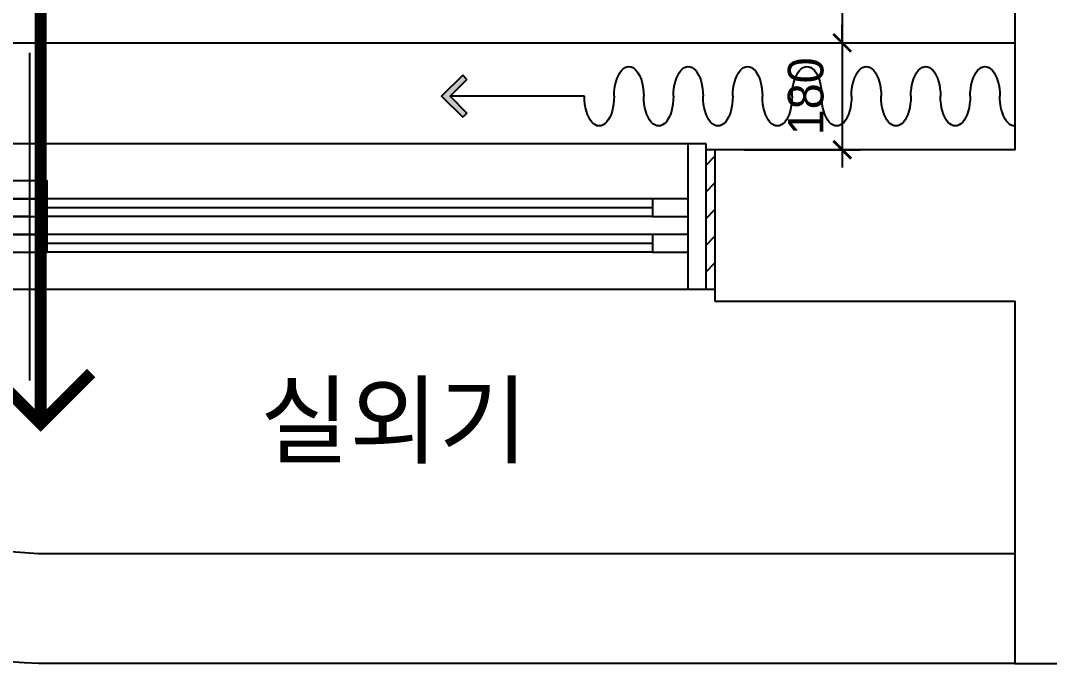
# Model space of a CAD drawing. Header units: millimetres. Extents: x 236955 to 308542, y 30900 to 88969.
# Drawn here: x 290590 to 292323, y 60010 to 61092 of the extents above; entities that cross this region are included whole.
import ezdxf

# ---------------------------------------------------------------- set-up
doc = ezdxf.new("R2010")
doc.units = ezdxf.units.MM
doc.header["$LTSCALE"] = 100
doc.header["$PDMODE"] = 3
doc.linetypes.add('HID2', pattern=[1, 0.5, -0.5])
doc.layers.get('DEFPOINTS').update_dxf_attribs({"color": 248})
for name, color, linetype in [('01. F-소품', 3, 'Continuous'), ('07-DIM WAL', 5, 'Continuous'), ('2CONTINUOUS', 2, 'Continuous'), ('3.기호.계단선', 30, 'Continuous'), ('CEIL-LIGHT', 7, 'Continuous'), ('CO-BATH', 6, 'Continuous'), ('F-HAT', 251, 'Continuous'), ('F-WALL1', 2, 'Continuous'), ('F-WALL2', 3, 'Continuous'), ('F-WIN', 4, 'Continuous')]:
    doc.layers.add(name, color=color, linetype=linetype)
doc.styles.add('HY 울릉도 L', font='')
doc.styles.add('코레일둥고', font='Korail_Round_Gothic_Medium.ttf')
doc.styles.get('HY 울릉도 L').set_extended_font_data('HY울릉도L')
doc.dimstyles.new('30', dxfattribs={"dimscale": 30, "dimtxt": 2, "dimasz": 1, "dimexe": 1, "dimexo": 1, "dimgap": 1, "dimtad": 1, "dimdec": 0, "dimrnd": 0.05, "dimdsep": 46, "dimlunit": 6, "dimtxsty": 'HY 울릉도 L', "dimblk": 'ARCHTICK', "dimcen": 2.5, "dimdle": 1, "dimclrd": 133, "dimclre": 133, "dimclrt": 30, "dimadec": 0, "dimazin": 0, "dimtfac": 1, "dimtdec": 0, "dimtix": 1, "dimtmove": 2, "dimatfit": 3, "dimldrblk": 'ARCHTICK', "dimfxl": 1, "dimlwd": -1, "dimlwe": -1, "dimarcsym": 0})

# ---------------------------------------------------------------- blocks, each defined once
blk = doc.blocks.new('flooor')
at = {"layer": 'F-HAT'}
h = blk.add_hatch(dxfattribs=at)
h.set_pattern_fill('ANSI31', color=256, scale=10)
h.set_pattern_definition([(45, (114103.938, -19850.302), (-22.4506403, 22.4506403), [])])
h.paths.add_polyline_path([(265959.6, 60639.5), (265944.6, 60639.5), (265944.6, 60874.5), (265959.6, 60874.5)])
at = {"layer": '2CONTINUOUS'}
blk.add_lwpolyline([(266464.6, 60009.5), (264819.6, 60009.5, -0.191132), (263451.5, 60619.5)], format="xyb", dxfattribs=at)
at = {"layer": 'F-WALL1'}
blk.add_lwpolyline([(265959.6, 60619.5), (266464.6, 60619.5), (266464.6, 60194.5), (266464.6, 60009.5), (267165.6, 60009.5), (267165.6, 60209.5), (266655.6, 60209.5), (266655.6, 66344.5), (264339.6, 66344.5), (264339.6, 65997.5), (264059.6, 65997.5), (264059.6, 65839.5), (264374.6, 65839.5), (264374.6, 65521.5), (264524.6, 65521.5), (264524.6, 66141.5), (266464.6, 66141.5), (266464.6, 60874.5), (265959.6, 60874.5)], close=True, dxfattribs=at)
blk.add_lwpolyline([(263686.3, 60619.5, 0.151278), (264819.6, 60194.5), (266464.6, 60194.5)], format="xyb", dxfattribs=at)
at = {"layer": 'F-WALL2'}
for p, q in [((265959.6, 60874.5), (265944.6, 60874.5)), ((265944.6, 60639.5), (265959.6, 60639.5))]:
    blk.add_line(p, q, dxfattribs=at)
at = {"layer": 'F-WIN'}
for p, q in [((264804.6, 61037.9), (264804.6, 60486.1)), ((265944.6, 60884.5), (263664.6, 60884.5)), ((265914.6, 60639.5), (265914.6, 60884.5)), ((265944.6, 60639.5), (265944.6, 60884.5)), ((265854.6, 60792), (264834.6, 60792)), ((264834.6, 60777), (265854.6, 60777)), ((265854.6, 60762), (264834.6, 60762)), ((265854.6, 60732), (264834.6, 60732)), ((264834.6, 60717), (265854.6, 60717)), ((265854.6, 60702), (264834.6, 60702)), ((263664.6, 60639.5), (265944.6, 60639.5))]:
    blk.add_line(p, q, dxfattribs=at)
for points in [[(264774.6, 60822), (264774.6, 60792), (264834.6, 60792), (264834.6, 60822)], [(264774.6, 60792), (264774.6, 60762), (264834.6, 60762), (264834.6, 60792)], [(265854.6, 60792), (265854.6, 60762), (265914.6, 60762), (265914.6, 60792)], [(264774.6, 60732), (264774.6, 60702), (264834.6, 60702), (264834.6, 60732)], [(265854.6, 60732), (265854.6, 60702), (265914.6, 60702), (265914.6, 60732)]]:
    blk.add_lwpolyline(points, close=True, dxfattribs=at)
blk.add_lwpolyline([(264804.6, 60762), (264774.6, 60762), (264774.6, 60732), (264834.6, 60732), (264834.6, 60762)], dxfattribs=at)
blk = doc.blocks.new('vjswjdjeh')
blk.add_blockref('flooor', (62988.6, -6552.5))
blk = doc.blocks.new('FFSFDF')
at = {"layer": '01. F-소품'}
blk.add_hatch(color=8, dxfattribs=at).paths.add_polyline_path([(1567672.9, 1746751.1), (1567679.9, 1746744.1), (1567715.3, 1746779.4), (1567679.9, 1746814.8), (1567672.9, 1746807.7), (1567701.2, 1746779.4)])
at = {"layer": '01. F-소품', "color": 8}
for p, q in [((1567672.9, 1746807.7), (1567679.9, 1746814.8)), ((1567474.8, 1746779.4), (1567701.2, 1746779.4)), ((1567672.9, 1746751.1), (1567679.9, 1746744.1))]:
    blk.add_line(p, q, dxfattribs=at)
for points in [[(1567679.9, 1746814.8), (1567715.3, 1746779.4), (1567679.9, 1746744.1)], [(1567672.9, 1746807.7), (1567701.2, 1746779.4), (1567672.9, 1746751.1)]]:
    blk.add_lwpolyline(points, dxfattribs=at)
for centre, start_param, end_param in [((1566799.8, 1746779.4), 1.570796, 4.712389), ((1566899.8, 1746779.4), 1.570796, 4.712389), ((1566999.8, 1746779.4), 1.570796, 4.712389), ((1567099.8, 1746779.4), 1.570796, 4.712389), ((1567199.8, 1746779.4), 1.570796, 4.712389), ((1567299.8, 1746779.4), 1.570796, 4.712389), ((1567399.8, 1746779.4), 1.570796, 4.712389), ((1566749.8, 1746779.4), 6.283185, 7.853982), ((1566849.8, 1746779.4), 4.712389, 7.853982), ((1566949.8, 1746779.4), 4.712389, 7.853982), ((1567049.8, 1746779.4), 4.712389, 7.853982), ((1567149.8, 1746779.4), 4.712389, 7.853982), ((1567249.8, 1746779.4), 4.712389, 7.853982), ((1567349.8, 1746779.4), 4.712389, 7.853982), ((1567449.8, 1746779.4), 4.712389, 7.853982)]:
    blk.add_ellipse(centre, major_axis=(0, -50), ratio=0.5, start_param=start_param, end_param=end_param, dxfattribs=at)
blk = doc.blocks.new('_ArchTick')
at = {"color": 0, "linetype": 'ByBlock', "const_width": 0.15}
blk.add_lwpolyline([(-0.5, -0.5), (0.5, 0.5)], dxfattribs=at)
blk = doc.blocks.new('*D167')
at = {"layer": '07-DIM WAL', "color": 133}
for p, q in [((291974.1, 61984.5), (291974.1, 61024.5)), ((291790.8, 61954.5), (292004.1, 61954.5)), ((291808.8, 61054.5), (292004.1, 61054.5))]:
    blk.add_line(p, q, dxfattribs=at)
at = {"layer": 'DEFPOINTS', "color": 0}
for p in [(291760.8, 61954.5), (291778.8, 61054.5), (291974.1, 61054.5)]:
    blk.add_point(p, dxfattribs=at)
at = {"layer": '07-DIM WAL', "color": 133, "xscale": 30, "yscale": 30, "zscale": 30}
for p, rotation in [((291974.1, 61954.5), 90), ((291974.1, 61054.5), 270)]:
    blk.add_blockref('_ArchTick', p, dxfattribs=dict(at, rotation=rotation))
at = {"layer": '07-DIM WAL', "color": 30, "insert": (291912.8, 61504.5), "char_height": 60, "attachment_point": 5, "rotation": 90, "style": 'HY 울릉도 L'}
blk.add_mtext('900', dxfattribs=at)
blk = doc.blocks.new('*D146')
at = {"layer": '07-DIM WAL', "color": 133}
for p, q in [((291974.1, 61054.5), (291974.1, 61084.5)), ((291808.8, 61054.5), (292004.1, 61054.5)), ((291974.1, 61054.5), (291974.1, 60874.5)), ((291808.8, 60874.5), (292004.1, 60874.5)), ((291974.1, 60874.5), (291974.1, 60844.5))]:
    blk.add_line(p, q, dxfattribs=at)
at = {"layer": 'DEFPOINTS', "color": 0}
for p in [(291778.8, 61054.5), (291778.8, 60874.5), (291974.1, 60874.5)]:
    blk.add_point(p, dxfattribs=at)
at = {"layer": '07-DIM WAL', "color": 133, "xscale": 30, "yscale": 30, "zscale": 30}
for p, rotation in [((291974.1, 61054.5), 270), ((291974.1, 60874.5), 90)]:
    blk.add_blockref('_ArchTick', p, dxfattribs=dict(at, rotation=rotation))
at = {"layer": '07-DIM WAL', "color": 30, "insert": (291912.8, 60964.5), "char_height": 60, "attachment_point": 5, "rotation": 90, "style": 'HY 울릉도 L'}
blk.add_mtext('180', dxfattribs=at)

msp = doc.modelspace()

# ---------------------------------------------------------------- linework, layer by layer
at = {"layer": '3.기호.계단선', "color": 140, "linetype": 'HID2', "const_width": 20}
for points in [[(290623.6, 60413.6), (290623.6, 61329.3), (297738.6, 61329.3), (297738.6, 62634.3), (300285.1, 62634.3)], [(290538.8, 60498.5), (290623.6, 60413.6), (290708.5, 60498.5)]]:
    msp.add_lwpolyline(points, dxfattribs=at)
at = {"layer": 'CEIL-LIGHT'}
msp.add_line((288964.6, 61054.5), (292264.6, 61054.5), dxfattribs=at)

# ---------------------------------------------------------------- block references
at = {"color": 0, "xscale": -1}
msp.add_blockref('FFSFDF', (1859014.4, -1685814.9), dxfattribs=at)
at = {"layer": 'CO-BATH'}
msp.add_blockref('vjswjdjeh', (-37188.6, 6552.5), dxfattribs=at)

# ---------------------------------------------------------------- texts
at = {"layer": '3.기호.계단선', "color": 140, "linetype": 'HID2', "style": '코레일둥고'}
msp.add_text('실외기', height=120, dxfattribs=at).set_placement((290993, 60359))

# ---------------------------------------------------------------- dimensions: what is measured, and where the dimension line sits
at = {"layer": '07-DIM WAL'}
for base, p1, p2, picture, middle in [((291974.1, 61054.5), (291760.8, 61954.5), (291778.8, 61054.5), '*D167', (291912.8, 61504.5)), ((291974.1, 60874.5), (291778.8, 61054.5), (291778.8, 60874.5), '*D146', (291912.8, 60964.5))]:
    dim = msp.add_linear_dim(base=base, p1=p1, p2=p2, angle=90, dimstyle='30', dxfattribs=at)
    dim.commit()
    dim.dimension.update_dxf_attribs({"geometry": picture, "text_midpoint": middle})

doc.saveas('drawing.dxf')
